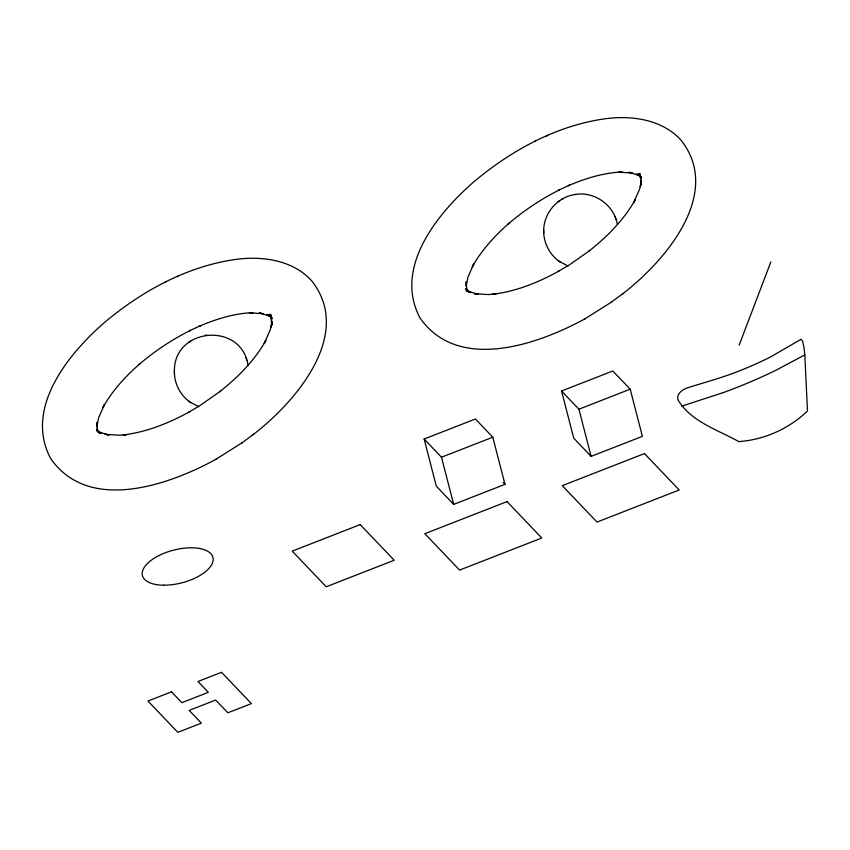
<?xml version="1.0" encoding="UTF-8"?>
<svg xmlns="http://www.w3.org/2000/svg" width="850" height="850" viewBox="0 0 850 850"><rect width="100%" height="100%" fill="white"/><g stroke="black" fill="none" stroke-linecap="round" stroke-linejoin="round"><path stroke-width="1.27" d="M174.399 371.918C172.922 327.675 241.219 321.119 248.009 365.075M543.724 231.274C543.267 213.488 557.451 196.924 575.046 194.501M739.171 345.079L770.854 261.928M253.109 434.626L253.736 434.159C295.545 401.922 353.802 334.433 311.822 280.978C293.303 260.366 263.447 255.999 237.192 259.218C187.627 265.859 142.014 290.923 104.136 322.777C68.127 354.216 23.981 408.361 50.639 458.501C88.644 513.273 168.608 485.169 215.507 459.542L216.059 459.223M622.434 293.983L623.071 293.516C664.881 261.279 723.127 193.789 681.158 140.335C662.639 119.723 632.772 115.356 606.528 118.575C556.952 125.216 511.339 150.28 473.461 182.134C437.453 213.573 393.306 267.718 419.964 317.858C457.98 372.629 537.944 344.526 584.832 318.899L585.395 318.58M215.507 459.542L242.208 442.701M584.832 318.899L611.543 302.058M241.942 442.903L253.736 434.159M611.267 302.26L623.071 293.516M188.806 342.422L190.559 341.147M558.142 201.779L559.895 200.504M561.563 199.431L563.242 198.475M804.801 354.875L807.5 410.986C789.002 428.729 764.352 439.832 738.756 441.586C717.793 429.813 690.721 421.632 678.013 399.84C676.271 393.954 682.231 389.778 686.991 387.983C706.063 381.947 725.518 376.869 743.984 369.017A188.031 86.137 -14.6 0 0 770.631 356.904L801.061 339.267L802.719 341.402L803.93 347.331A115.026 6.311 -89.8 0 1 804.801 354.875L776.634 369.899A281.616 128.998 -14.6 0 1 723.148 392.658M165.261 282.115L166.239 281.647M534.586 141.472L535.574 141.004M177.097 276.579L178.458 275.942M546.433 135.936L547.782 135.299M424.129 439.025L475.416 418.997L492.788 437.197L504.985 484.351L453.698 504.379L436.326 486.189L424.129 439.025L441.501 457.226L453.698 504.379M561.542 391.011L612.829 370.983L630.201 389.172L642.398 436.337L591.111 456.365L573.739 438.164L561.542 391.011L578.924 409.211L591.111 456.365M441.501 457.226L492.788 437.197M578.924 409.211L630.201 389.172M723.138 392.658L681.668 406.172M575.588 194.427C594.586 191.25 614.306 205.349 617.344 224.432M206.678 335.006L205.381 335.197M574.717 194.554L576.003 194.363M568.076 266.018L559.428 261.481M198.751 406.661L190.102 402.124M543.713 230.361C543.405 242.239 549.185 254.076 558.822 261.035M174.388 371.004C174.069 382.882 179.86 394.719 189.486 401.678M558.078 260.504L560.139 261.991M188.753 401.147L190.804 402.634M271.235 317.56L268.451 315.042L272 317.677L267.07 314.723L271.044 316.487L259.409 312.928L263.362 313.682L249.433 312.842L252.939 312.619C234.249 313.395 216.123 319.005 199.038 326.336L200.387 325.699L189.412 330.831L190.389 330.363C171.891 339.671 154.509 351.199 138.805 364.692L139.74 363.874C125.407 376.465 112.264 390.745 102.935 407.49L104.476 404.526L98.6 417.807L96.868 426.774L96.836 422.493L97.537 431.12M503.243 482.534L504.985 484.351M271.331 317.422L268.834 314.457L271.894 318.718M271.331 317.581L269.641 314.16L271.777 319.239L270.714 314.468L271.809 325.242L271.851 320.992L270.991 327.356L271.947 323.446L270.151 330.055L264.276 343.368L265.891 340.382C254.532 360.655 237.83 377.389 219.725 391.712L220.352 391.244L200.356 405.312L188.913 412.123L189.465 411.804C168.895 423.141 146.614 432.14 123.154 434.945L126.448 434.679L119.074 435.2L105.124 434.361L109.012 435.041L97.346 431.481L101.331 433.171L96.39 430.206L100.311 433.086L96.592 429.717L99.854 433.596L96.794 429.335L97.931 431.662M467.266 291.019L466.119 288.703L468.424 291.89L465.928 289.074L469.636 292.442L465.726 289.563L470.666 292.527L466.682 290.838L478.337 294.397L474.449 293.717L488.399 294.567L495.773 294.036L492.479 294.302C515.95 291.497 538.22 282.498 558.801 271.161L558.237 271.479L569.681 264.669L589.688 250.601L589.05 251.069C607.166 236.746 623.868 220.012 635.216 199.739L633.601 202.725L639.487 189.412L641.272 182.803L640.326 186.713L641.187 180.349L641.144 184.599L640.039 173.825L641.102 178.596L638.977 173.517L641.219 178.075L638.159 173.814L641.495 177.767L637.776 174.399L641.336 177.034L636.395 174.08L640.379 175.844L628.734 172.284L632.687 173.039L618.768 172.199L622.264 171.976C603.574 172.752 585.448 178.362 568.363 185.693L569.713 185.056L558.737 190.188L559.725 189.731C541.216 199.028 523.844 210.556 508.13 224.049L509.065 223.231C494.732 235.822 481.599 250.102 472.271 266.847L473.801 263.882L467.936 277.164L466.193 286.131L466.172 281.86L466.862 290.477L466.278 288.267L467.553 291.316M96.942 428.91L97.793 430.939M615.092 216.856L615.379 217.653M615.836 218.843L616.122 219.64M245.767 357.499L246.054 358.296M246.5 359.486L246.798 360.283M543.745 232.114L543.756 233.028M174.409 372.757L174.42 373.671M360.177 524.599L292.209 551.14L326.241 586.776L394.209 560.235L360.177 524.599M507.025 501.606L424.851 533.694L459.595 570.095L541.779 537.997L507.025 501.606M644.438 453.581L562.264 485.669L597.008 522.07L679.192 489.983L644.438 453.581M171.488 691.847L147.942 701.037L177.82 732.339L201.365 723.148L189.189 710.388L215.666 700.039L227.853 712.799L251.398 703.609L221.51 672.308L197.976 681.498L208.314 692.336L181.826 702.684L171.488 691.847M163.604 585.183A36.38 16.851 -14.5 0 0 212.925 557.451A36.38 16.851 -14.5 0 0 156.517 556.856A36.38 16.851 -14.5 0 0 163.604 585.183"/></g></svg>
